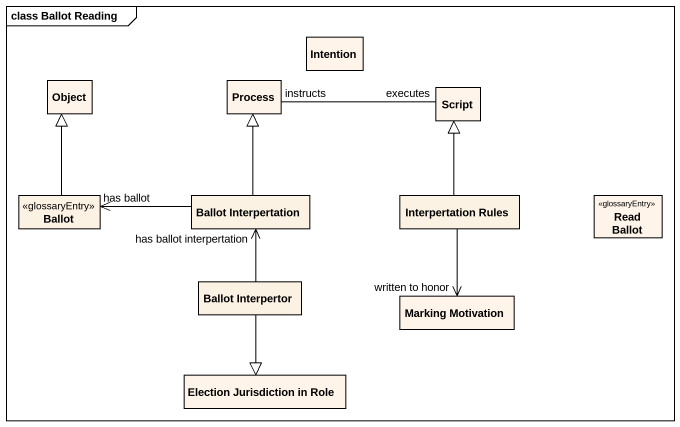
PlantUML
@startuml
mainframe class Ballot Reading
hide circle
hide empty members
class Intention #FFF4EA
class "Object" as Object_ #FFF4EA
class "Process" as Process_ #FFF4EA
class Script #FFF4EA
class Ballot <<glossaryEntry>>
class "Ballot Interpertation" as Ballot_Interpertation
class "Interpertation Rules" as Interpertation_Rules
class "Read Ballot" as Read_Ballot <<glossaryEntry>> #FFF4EA
class "Ballot Interpertor" as Ballot_Interpertor
class "Marking Motivation" as Marking_Motivation #FFF4EA
class "Election Jurisdiction in Role" as Election_Jurisdiction_in #FFF4EA
Process_ "instructs" -right- "executes" Script
Ballot -up-|> Object_
Ballot_Interpertation -up-|> Process_
Ballot_Interpertation -left-> "has ballot" Ballot
Interpertation_Rules -up-|> Script
Interpertation_Rules --> "written to honor" Marking_Motivation
Ballot_Interpertor -up-> "has ballot interpertation" Ballot_Interpertation
Ballot_Interpertor --|> Election_Jurisdiction_in
@enduml
